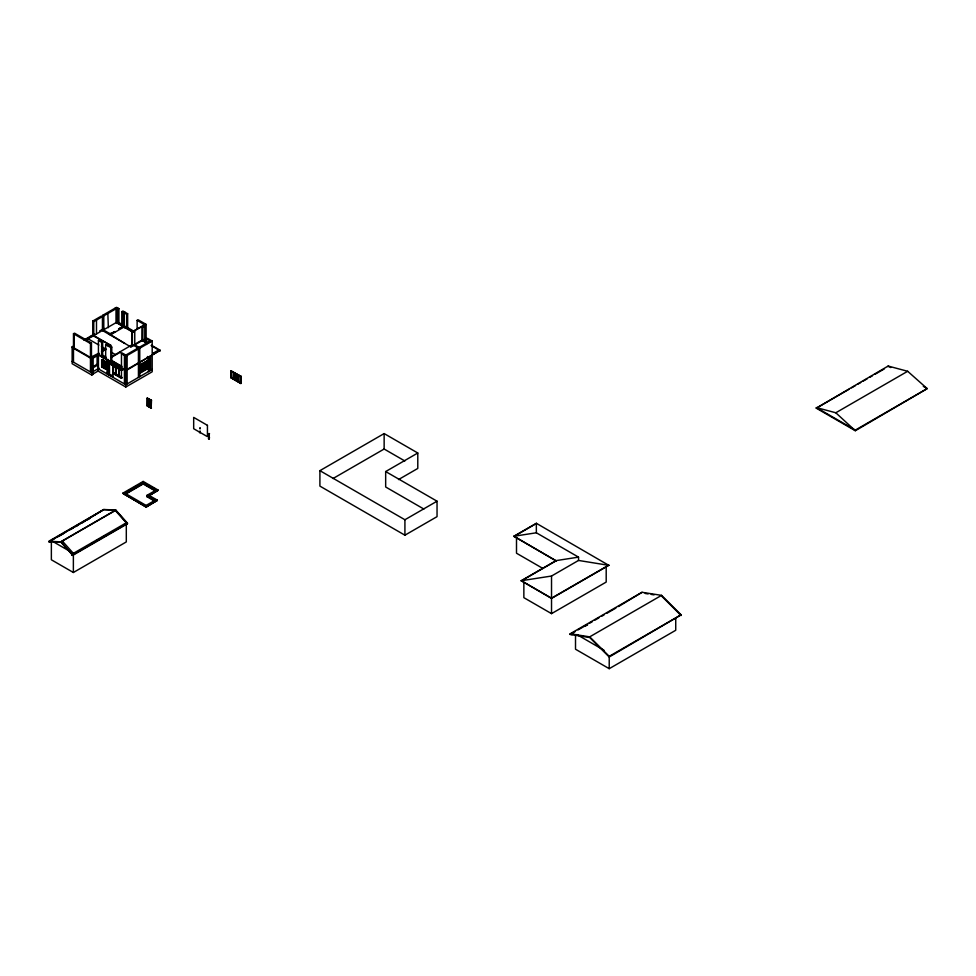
<?xml version="1.0" encoding="UTF-8"?>
<svg xmlns="http://www.w3.org/2000/svg" width="976" height="976" viewBox="0 0 976 976"><rect width="100%" height="100%" fill="white"/><g stroke="black" fill="none" stroke-linecap="round" stroke-linejoin="round"><path stroke-width="1.46" d="M72.139 346.846L72.139 363.706L91.805 375.065L91.793 358.204L72.139 346.846L73.481 346.077M91.805 375.065L93.135 374.284L93.135 371.966L93.135 358.082L91.805 357.301L90.463 358.082L90.463 371.966M91.805 367.342L92.805 367.915L92.805 374.101L98.1 371.039L98.1 364.865L97.1 364.28L92.025 367.208M98.43 354.434L125.782 370.172L160.223 350.299L125.782 370.819L98.43 355.02M112.704 377.151L112.704 373.296L113.704 372.71M199.812 428.269L200.165 427.671L200.019 428.94M200.007 431.49L200.226 432.246M200.056 431.026L199.86 431.685M200.226 432.722L199.507 432.636L200.239 432.295M208.864 434.027L209.071 434.759M209.279 437.041L208.583 437.858L209.389 437.541M209.352 437.858C207.595 437.614 210.182 439.627 209.279 436.906M208.852 437.98L209.279 437.272M208.754 437.956L209.071 438.944M209.364 434.601L208.376 433.808L209.12 433.478M60.707 541.729L72.578 555.063L60.707 541.814L48.8 541.265L103.773 509.521L115.68 509.984L127.588 523.27L72.517 554.99M208.608 434.283L209.535 433.71L208.766 434.003M209.328 435.04L208.461 434.015L209.071 435.15M148.889 495.723L158.149 490.086L146.961 496.699L146.961 495.357L156.099 490.086L143.167 482.62L124.904 493.173L124.904 494.515L143.167 483.962L156.099 491.416M148.218 496.296L150.267 497.821M147.852 496.552L153.561 500.115M158.149 490.086L143.167 481.436L122.842 493.173L146.119 507.154L156.782 500.798M209.267 435.089L208.974 434.296M93.586 336.012L111.069 345.528L92.757 334.951L92.757 321.055L101.443 316.041L102.443 316.614L102.443 330.51L131.028 347.017L146.119 338.294M102.785 330.705L104.115 329.937L102.785 329.156L102.785 315.272L116.534 307.318L118.913 308.684L118.913 322.58L117.901 323.166L117.901 309.27L116.876 308.672L116.876 322.568L122.952 326.069L122.952 312.174L121.915 311.588L121.915 325.484L122.915 324.898M92.757 321.055L93.757 321.641L102.443 316.614M102.785 315.272L103.785 315.846L116.205 308.672L116.205 322.568L133.053 332.291M73.481 347.627L73.481 333.731L74.481 333.145L91.463 342.954L91.463 356.85M115.205 308.099L116.534 308.867L117.876 308.099M117.901 309.27L118.913 308.684M121.915 311.588L122.915 311.002L127.661 313.747L127.661 327.643L126.66 328.217L126.66 314.321L124.281 312.954L124.281 326.85L133.212 331.999M123.952 325.496L122.61 326.265L122.61 312.369L123.952 311.6M122.61 312.369L123.952 313.15L125.282 312.369M126.66 314.321L127.661 313.747M83.887 340.063L94.343 334.036M99.564 331.023L104.176 328.363M73.481 346.724L72.139 347.493L91.805 358.851L99.43 354.447M85.193 339.953L92.427 335.793M85.644 340.221L116.425 322.434M85.937 340.429L88.401 339.001M94.086 335.72L92.757 336.5L91.415 335.72M117.876 321.995L116.534 322.763L116.534 308.867M116.547 323.41L117.876 322.629M73.481 333.731L90.463 343.54L91.463 342.954M108.848 334.207L110.19 333.438L111.52 334.207M99.43 368.342L98.43 368.916L98.43 340.478L99.43 339.904L102.663 341.771L102.663 355.728M110.471 333.597L115.034 331.547L110.971 333.89M123.11 326.301L118.547 328.936L123.61 326.594M110.19 334.988L125.282 326.265M137.128 328.705L137.128 320.372L138.141 319.786L146.119 324.398L146.132 341.722M98.43 340.478L101.663 342.344L102.663 341.771M73.151 360.815L72.139 361.388L91.805 372.747L93.135 371.966L91.805 371.197M105.676 358.558L105.676 344.662L106.677 344.089L108.019 344.857M107.018 345.431L108.348 344.662M144.79 323.629L143.448 324.398L144.79 325.179L144.79 339.062M131.858 345.955L131.858 332.06L144.289 324.886M108.348 346.212L109.69 345.431M131.858 332.06L146.119 324.398M101.907 350.823L105.396 348.81M101.516 351.628L105.896 349.676M91.793 358.204L99.43 353.861M105.676 344.662L110.776 347.602L111.776 347.029L111.776 360.925L121.28 366.415M124.83 343.442L110.691 334.695M101.675 356.887L102.675 356.313M101.675 359.973L105.676 362.291L105.676 369.245L101.675 366.927L101.675 359.973L102.675 359.4L102.675 366.342L104.151 367.122M102.809 360.046L104.347 360.925M112.228 356.325L132.419 344.662M92.805 367.915L98.1 364.865M104.786 367.257L104.786 361.181M108.019 359.4L107.018 359.973L107.018 373.869M111.362 357.399L120.158 352.324M130.528 346.724L133.248 345.15L137.567 347.639M134.468 344.455L141.715 340.258M146.132 338.94L142.777 340.868L142.777 326.326M146.461 344.43L146.461 338.879L147.461 338.294L152.195 341.027L152.195 354.922M121.475 367.684L121.475 353.788L122.476 353.202L125.453 354.922M92.805 371.783L98.1 368.721L125.782 384.715L152.195 369.465M101.675 366.927L102.809 366.122M109.361 362.486L108.36 363.06L121.451 370.624L121.451 378.346L112.704 373.296M111.776 360.925L110.776 361.498L110.776 347.602M109.3 363.548L108.97 374.552L108.739 362.84L121.841 370.404M104.347 367.013L103.956 361.157M126.124 354.922L137.433 348.395M138.763 347.627L147.461 342.6M148.791 341.832L150.194 341.027L146.461 338.879M121.475 353.788L125.782 356.277L152.195 341.027M113.533 365.866L113.094 372.808L113.094 365.61L121.61 370.526M115.815 367.183L113.423 365.414L113.423 372.612L115.937 374.064M116.156 367.501L115.815 374.394M108.739 374.418L113.204 376.602M117.181 367.574L119.218 368.757L118.999 375.577L116.327 374.101M153.195 353.19L159.21 349.713M125.453 369.465L124.452 370.038L124.452 383.934M139.385 365.341L148.071 360.327L148.071 368.05L139.385 373.064L139.226 365.305M147.669 367.769L139.568 372.71L139.47 365.488L141.508 364.512M141.52 364.304L147.437 360.888L147.486 367.61L143.936 369.794L143.533 362.828L143.679 370.331L143.679 363.121M139.519 365.524L148.462 360.559M143.753 362.95L143.862 370.221L138.775 372.71L139.775 373.296L148.462 368.269L147.376 367.549M139.043 372.869L147.888 367.891L147.888 360.693M98.1 371.039L125.782 387.021L152.195 371.783L152.195 355.569M147.144 398.159L151.487 400.282L151.158 408.2L147.144 405.882L147.144 398.159L151.158 400.477L151.158 408.2M150.987 400.575L150.938 407.809L151.268 400.416L147.364 398.55L151.487 400.282M147.705 398.867L147.876 405.467L147.144 405.882M149.157 406.785L149.487 399.379L149.267 406.199L147.876 405.467M150.938 407.297L149.377 406.394M231.068 370.941L241.157 376.382L240.816 383.519L231.068 377.883L231.068 370.941L240.95 376.492L240.608 383.165L235.997 380.506L235.814 373.881L231.275 371.295L231.275 377.773L235.789 380.384L236.119 373.71L235.814 379.908M231.275 371.295L231.532 377.627M231.58 371.575L235.643 373.979M233.679 372.917L233.484 379.054M231.068 377.883L233.593 378.749M241.157 376.382L240.462 376.773L240.462 382.787L236.424 380.262L236.253 374.333L238.632 375.162M238.522 375.455L240.523 376.736M233.703 378.688L233.532 372.759M238.327 381.36L238.156 375.431M127.344 491.538L129.979 490.013M131.992 488.793L138.202 485.084M139.214 484.682L143.167 482.205L145.595 483.608M127.807 491.989L130.357 490.501M126.526 492.795L130.357 490.574M126.758 493.051L143.167 483.571M60.707 541.814L115.68 510.07L103.798 509.655L48.959 541.814L54.18 538.801M56.791 537.288L59.402 535.787M62.013 534.275L65.929 532.018M68.54 530.505L71.15 528.992M73.773 527.491L82.911 522.209M85.522 520.708L103.773 509.521M48.959 541.814L49.764 542.278L51.362 540.655M59.109 536.178L62.976 533.945M70.723 529.468L73.31 527.979M75.896 526.491L78.47 525.003M82.35 522.77L84.924 521.269M87.511 519.781L90.097 518.293M49.764 542.278L51.362 541.351L51.362 559.785L73.371 572.497L126.307 541.924L126.307 523.502M115.607 510.338L60.768 542.009L49.764 541.582M157.709 490.599L147.632 496.564M124.904 493.173L146.119 505.434L155.257 500.151L155.257 501.493L146.961 496.699M146.119 506.764L157.319 500.151L149.011 495.357M146.119 507.02L157.319 500.151M123.72 524.99L126.612 522.624L71.773 554.283L71.773 554.99L73.371 554.063L73.371 572.497M91.451 543.62L94.025 542.131M96.612 540.643L99.198 539.155M101.772 537.666L105.652 535.421M71.773 554.99L72.578 555.454L127.417 523.783L115.607 510.119M423.865 509.045L385.666 486.987L385.666 471.554L437.041 501.2L437.041 516.646L404.918 535.19L319.908 486.109L319.908 470.664L384.141 433.576L417.789 453.01L417.789 468.443L398.513 479.57M333.011 478.533L384.141 449.021L404.845 460.977M385.666 471.554L417.789 453.01M319.908 470.664L404.918 519.744L437.041 501.2M608.804 565.336L536.349 523.295L513.888 536.263L556.064 560.822L513.888 536.263L536.349 532.786L578.524 557.137L578.524 560.444L551.525 576.035L521.245 580.72L551.525 598.41L608.804 565.336L578.524 560.444M513.888 536.471L536.349 523.502M816.278 408.188L855.33 430.733L927.2 388.607L907.668 371.283L888.148 366.049L816.278 408.188L848.949 389.326M851.56 387.826L855.476 385.557M858.087 384.044L860.71 382.543M863.321 381.03L867.237 378.761M869.848 377.261L872.471 375.748M875.082 374.235L884.232 368.965M521.245 580.927L556.064 560.822M923.296 386.35L927.2 388.607L855.33 430.099L816.278 407.541L835.81 412.775L907.668 371.283M608.804 565.128L551.525 598.19L521.245 580.72L556.064 560.614L578.524 557.137M523.856 582.452L523.856 597.666L551.525 613.636L606.194 582.074L606.194 566.861M570.167 633.778L642.037 592.286L661.557 595.36L681.089 614.831L609.219 657.007L589.699 637.535L570.167 634.461L570.167 633.778L589.699 636.852L609.219 656.323L681.089 614.831L679.455 613.892M570.167 634.461L575.389 631.448M578.012 629.935L587.149 624.652M589.772 623.152L592.383 621.639M594.994 620.126L598.91 617.869M601.533 616.356L604.144 614.856M606.755 613.343L615.905 608.06M618.516 606.547L642.037 592.286M585.088 626.25L587.698 624.738M571.802 634.717L573.583 633.692M589.699 636.852L661.557 595.36M575.511 635.181L575.511 649.223L609.219 668.682L675.734 630.276L675.734 617.637M208.864 435.15L208.4 434.271L209.267 434.479M157.612 490.733L156.77 491.416M209.132 439.066L208.376 438.627L209.279 438.419M645.16 593.457L648.137 593.933M651.126 594.396L654.103 594.872M123.232 493.673L146.119 506.873M890.746 367.562L888.148 366.049L888.148 366.695M240.73 376.614L235.997 374.015L236.216 380.372M137.128 320.372L143.777 324.203L143.777 326.984M233.813 378.859L236.119 380.189M241.157 383.324L231.385 377.712L231.397 370.746M118.913 322.58L122.976 324.935M126.831 327.155L134.542 331.608M126.831 327.802L132.98 331.352M542.863 568.435L516.499 553.221L516.499 537.996M121.915 326.13L122.842 326.655M124.294 327.497L125.66 328.29M149.804 342.417L148.462 341.637L147.12 342.417L148.462 343.186M142.777 340.221L146.571 342.417M151.5 345.26L160.223 350.299M142.337 340.478L142.337 326.594L142.228 340.551L147.388 343.406M151.182 345.589L160.223 350.933M152.866 352.995L154.196 353.763M108.348 327.68L107.848 313.503M139.836 347.785L134.761 344.857L134.761 330.962M131.028 345.467L132.358 346.236L132.358 332.34M103.785 330.132L109.849 333.633M147.461 356.496L148.462 357.082M147.461 357.143L148.462 357.728L148.462 371.624M145.631 362.12L145.461 368.721M143.387 363.414L143.216 370.014M138.763 361.523L139.763 362.096L139.763 348.2L138.433 347.432L137.091 348.2L138.433 348.969L138.433 362.865M138.775 362.169L139.775 362.743L139.775 376.638M109.349 345.626L111.776 347.029M141.288 364.121L141.52 370.99M119.658 352.031L126.673 356.081M138.775 365L139.775 365.573M145.924 369.038L145.705 361.693M88.072 338.806L98.857 345.04M101.467 346.553L106.396 349.384M111.301 352.226L115.314 354.544M98.93 353.117L90.463 357.436L90.463 343.54M102.224 355.02L105.896 357.143M112.167 360.766L122.073 366.476M105.676 357.399L102.663 355.667L101.663 356.313L101.663 342.344M126.124 369.465L127.124 370.038L127.124 383.934M110.386 363.401L113.009 364.914M115.619 366.427L118.242 367.94M110.605 363.78L113.204 365.28L113.204 373.771M120.133 369.282L121.951 370.331M112.862 365.475L108.97 363.231L109.3 374.357M106.177 361.998L104.176 360.852L104.176 367.793M104.395 361.413L106.03 362.242M576.816 634.522L604.034 650.248M91.793 356.655L93.135 357.436M104.591 367.379L106.128 368.257M119.109 375.772L121.719 377.151M102.419 366.342L106.03 368.318M113.314 372.686L121.841 377.602M113.094 372.808L121.61 377.736M106.177 368.952L102.175 366.634L102.175 359.693M113.094 373.064L121.841 378.115M112.984 376.224L109.519 374.223L109.471 363.45M112.984 376.736L109.08 374.479L109.08 363.157M151.268 407.614L147.705 405.565L147.705 398.354M151.487 408.005L147.364 405.748L147.486 397.964M148.01 485.011L154.074 488.5M143.167 482.339L145.802 483.913M148.01 485.133L150.438 486.536M153.256 488.927L150.731 487.475L153.256 489M143.167 483.449L154.293 490.001M148.572 495.881L150.938 497.248M146.961 495.357L155.257 500.151M122.842 493.173L146.119 506.617M126.612 523.319L127.417 523.783M52.655 541.399L68.186 550.366M835.81 412.775L855.33 430.733M661.557 596.043L681.089 615.514M115.302 510.521L126.307 522.794M62.366 541.082L73.371 553.368M609.219 656.043L609.219 668.682M551.525 576.035L551.525 613.636M536.349 523.295L536.349 532.786M404.918 519.744L404.918 535.19M384.141 433.576L384.141 449.021M240.816 376.565L240.816 383.519M240.608 376.687L240.608 383.165M238.522 375.223L238.522 381.701M238.412 375.284L238.412 381.775M235.789 373.893L235.789 380.384M233.703 372.442L233.593 378.981M150.633 356.472L150.633 370.368M149.804 356.948L149.804 370.843M149.377 399.452L149.267 406.724M147.742 360.132L147.742 367.854M147.12 361.12L147.12 366.683M146.119 505.434L146.119 507.154M145.814 361.767L145.814 368.965M144.79 339.709L144.79 342.491M143.167 481.436L143.167 483.962M141.508 364.243L141.508 371.453M141.398 364.182L141.398 371.392M138.433 363.511L138.433 377.407M127.124 369.392L127.124 355.496L125.782 354.727L124.452 355.496L124.452 369.392M125.782 356.277L125.782 387.021M123.952 313.15L123.952 327.033M119.218 368.757L119.109 376.028M118.999 368.891L118.999 376.089M116.156 366.988L116.046 374.259M115.937 367.122L115.937 374.32M112.984 365.414L112.862 373.967M112.752 365.536L112.752 373.649M108.36 360.754L108.36 374.65M104.591 361.291L104.493 367.427M103.785 315.846L103.785 329.742M102.565 359.461L102.565 366.415M97.1 355.642L97.1 365.366M96.49 320.055L96.49 333.951M93.757 321.641L93.757 335.524M74.164 334.121L74.164 348.017M73.481 348.273L73.481 362.169M208.571 435.882L209.364 436.016L208.681 435.784M156.99 500.627L153.22 498.748L156.929 500.651M207.437 425.341L193.675 417.399L193.675 428.72L207.437 436.662L207.437 425.341M148.218 486.024L143.167 483.108L148.218 486.085"/></g></svg>
